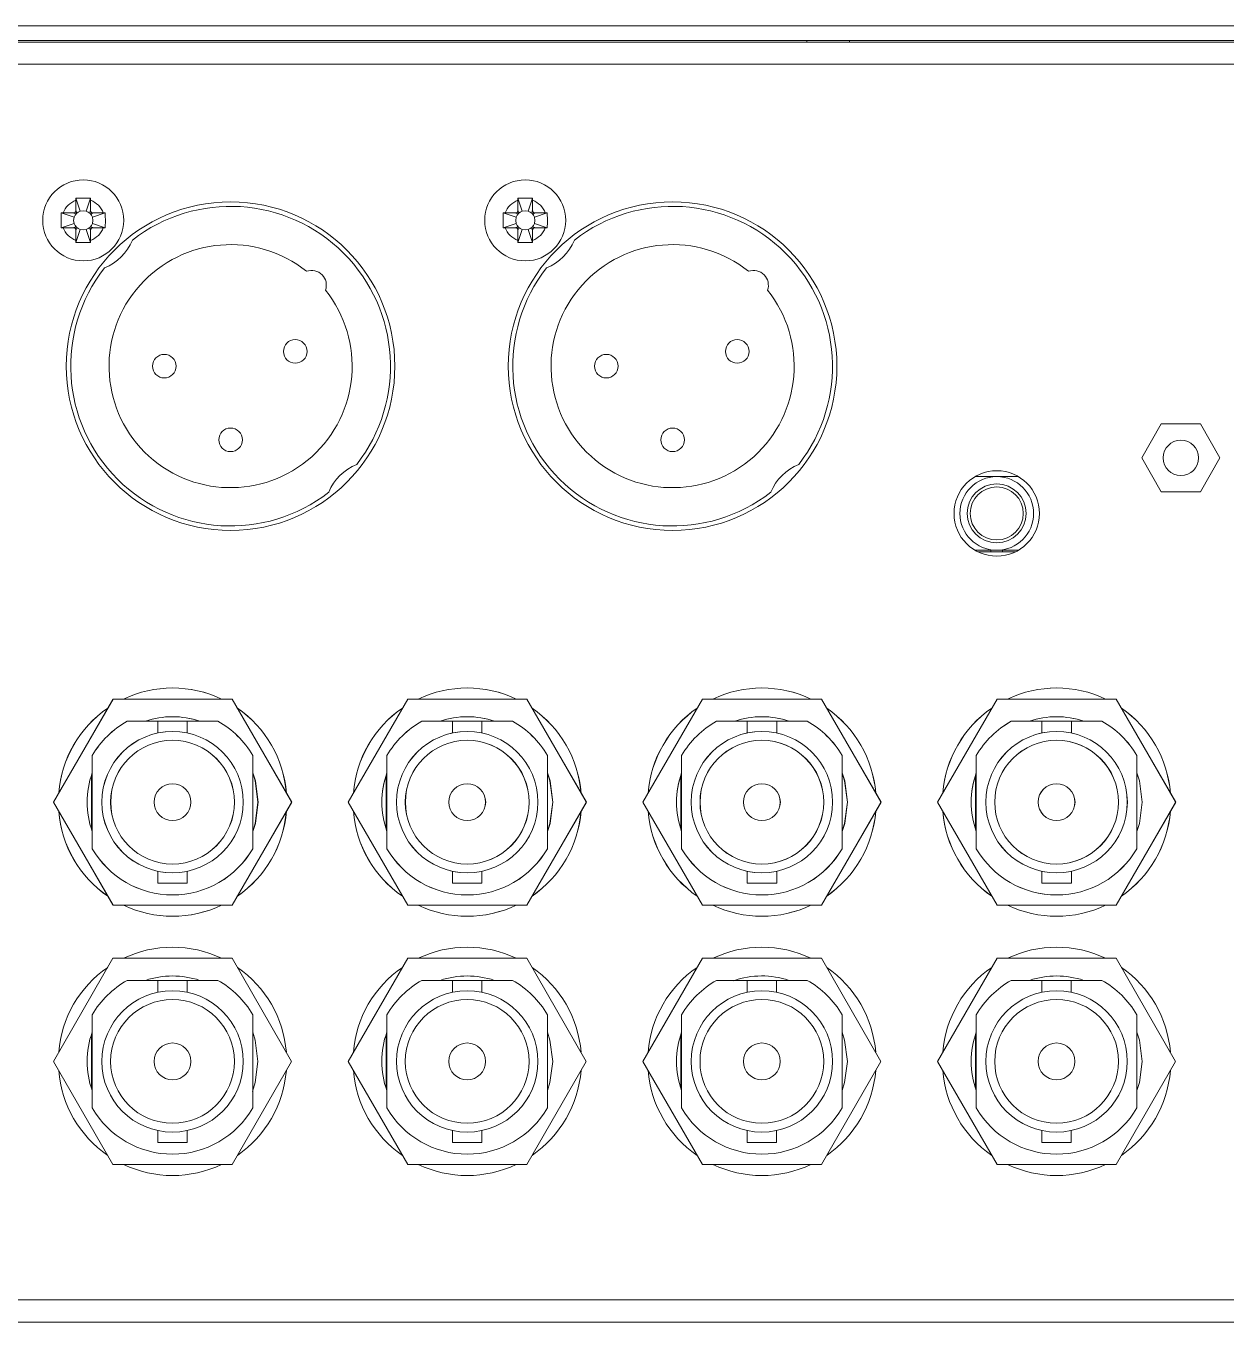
# Model space of a CAD drawing. Header units: millimetres. Extents: x 145 to 1161, y 54 to 851.
# Drawn here: x 306.7 to 388.1, y 654 to 742 of the extents above; entities that cross this region are included whole.
import ezdxf

# ---------------------------------------------------------------- set-up
doc = ezdxf.new("R2010")
doc.units = ezdxf.units.MM

msp = doc.modelspace()

# ---------------------------------------------------------------- linework, layer by layer
at = {"color": 7, "linetype": 'Continuous', "lineweight": 15}
for p, q in [((146.606, 741.964), (575.606, 741.964)), ((146.606, 740.964), (575.606, 740.964)), ((359.656, 740.964), (359.656, 740.864)), ((362.556, 740.864), (362.556, 740.964)), ((574.306, 740.864), (147.906, 740.864)), ((574.306, 739.364), (147.906, 739.364)), ((310.046, 730.125), (310.048, 730.26)), ((310.046, 729.414), (310.046, 730.125)), ((310.341, 729.381), (310.048, 730.26)), ((310.752, 729.381), (311.045, 730.26)), ((311.045, 730.26), (311.046, 730.125)), ((311.046, 729.414), (311.046, 730.125)), ((340.046, 730.125), (340.048, 730.26)), ((340.046, 729.414), (340.046, 730.125)), ((340.341, 729.381), (340.048, 730.26)), ((340.752, 729.381), (341.045, 730.26)), ((341.045, 730.26), (341.046, 730.125)), ((341.046, 729.414), (341.046, 730.125)), ((309.051, 729.263), (309.185, 729.264)), ((309.929, 728.97), (309.051, 729.263)), ((309.896, 729.264), (309.185, 729.264)), ((311.163, 728.97), (312.042, 729.263)), ((311.196, 729.264), (311.907, 729.264)), ((311.907, 729.264), (312.042, 729.263)), ((339.051, 729.263), (339.185, 729.264)), ((339.929, 728.97), (339.051, 729.263)), ((339.896, 729.264), (339.185, 729.264)), ((341.163, 728.97), (342.042, 729.263)), ((341.196, 729.264), (341.907, 729.264)), ((341.907, 729.264), (342.042, 729.263)), ((309.929, 728.559), (309.051, 728.266)), ((309.185, 728.264), (309.051, 728.266)), ((309.896, 728.264), (309.185, 728.264)), ((310.046, 728.114), (310.046, 727.403)), ((310.341, 728.148), (310.048, 727.269)), ((310.752, 728.148), (311.045, 727.269)), ((311.046, 728.114), (311.046, 727.403)), ((311.163, 728.559), (312.042, 728.266)), ((311.196, 728.264), (311.907, 728.264)), ((312.042, 728.266), (311.907, 728.264)), ((339.929, 728.559), (339.051, 728.266)), ((339.185, 728.264), (339.051, 728.266)), ((339.896, 728.264), (339.185, 728.264)), ((340.046, 728.114), (340.046, 727.403)), ((340.341, 728.148), (340.048, 727.269)), ((340.752, 728.148), (341.045, 727.269)), ((341.046, 728.114), (341.046, 727.403)), ((341.163, 728.559), (342.042, 728.266)), ((341.196, 728.264), (341.907, 728.264)), ((342.042, 728.266), (341.907, 728.264)), ((310.048, 727.269), (310.046, 727.403)), ((311.046, 727.403), (311.045, 727.269)), ((340.048, 727.269), (340.046, 727.403)), ((341.046, 727.403), (341.045, 727.269)), ((383.713, 714.939), (382.385, 712.639)), ((386.369, 714.939), (383.713, 714.939)), ((387.697, 712.639), (386.369, 714.939)), ((382.385, 712.639), (383.713, 710.339)), ((386.369, 710.339), (387.697, 712.639)), ((372.546, 711.364), (371.076, 711.364)), ((374.016, 711.364), (372.546, 711.364)), ((383.713, 710.339), (386.369, 710.339)), ((371.076, 706.364), (372.546, 706.364)), ((371.262, 706.264), (373.831, 706.264)), ((372.146, 706.364), (372.146, 706.264)), ((372.546, 706.364), (374.016, 706.364)), ((372.946, 706.264), (372.946, 706.364)), ((312.565, 696.264), (308.523, 689.264)), ((312.567, 696.264), (308.526, 689.264)), ((320.648, 696.264), (312.565, 696.264)), ((320.65, 696.264), (312.567, 696.264)), ((324.689, 689.264), (320.648, 696.264)), ((324.692, 689.264), (320.65, 696.264)), ((332.565, 696.264), (328.523, 689.264)), ((332.567, 696.264), (328.526, 689.264)), ((340.648, 696.264), (332.565, 696.264)), ((340.65, 696.264), (332.567, 696.264)), ((344.689, 689.264), (340.648, 696.264)), ((344.692, 689.264), (340.65, 696.264)), ((352.565, 696.264), (348.523, 689.264)), ((352.567, 696.264), (348.526, 689.264)), ((360.648, 696.264), (352.565, 696.264)), ((360.65, 696.264), (352.567, 696.264)), ((364.689, 689.264), (360.648, 696.264)), ((364.692, 689.264), (360.65, 696.264)), ((372.565, 696.264), (368.523, 689.264)), ((372.567, 696.264), (368.526, 689.264)), ((380.648, 696.264), (372.565, 696.264)), ((380.65, 696.264), (372.567, 696.264)), ((384.689, 689.264), (380.648, 696.264)), ((384.692, 689.264), (380.65, 696.264)), ((313.534, 694.764), (315.606, 694.764)), ((313.536, 694.764), (315.606, 694.764)), ((315.606, 694.764), (315.606, 693.961)), ((315.606, 694.764), (316.606, 694.764)), ((316.609, 694.764), (317.609, 694.764)), ((317.609, 693.96), (317.609, 694.764)), ((317.609, 694.764), (319.681, 694.764)), ((317.609, 694.764), (319.679, 694.764)), ((333.534, 694.764), (335.606, 694.764)), ((333.536, 694.764), (335.606, 694.764)), ((335.606, 694.764), (335.606, 693.961)), ((335.606, 694.764), (336.606, 694.764)), ((336.609, 694.764), (337.609, 694.764)), ((337.609, 693.96), (337.609, 694.764)), ((337.609, 694.764), (339.679, 694.764)), ((337.609, 694.764), (339.681, 694.764)), ((353.534, 694.764), (355.606, 694.764)), ((353.536, 694.764), (355.606, 694.764)), ((355.606, 694.764), (355.606, 693.961)), ((355.606, 694.764), (356.606, 694.764)), ((356.609, 694.764), (357.609, 694.764)), ((357.609, 693.96), (357.609, 694.764)), ((357.609, 694.764), (359.679, 694.764)), ((357.609, 694.764), (359.681, 694.764)), ((373.534, 694.764), (375.606, 694.764)), ((373.536, 694.764), (375.606, 694.764)), ((375.606, 694.764), (375.606, 693.961)), ((375.606, 694.764), (376.606, 694.764)), ((376.609, 694.764), (377.609, 694.764)), ((377.609, 693.96), (377.609, 694.764)), ((377.609, 694.764), (379.679, 694.764)), ((377.609, 694.764), (379.681, 694.764)), ((311.156, 686.104), (311.156, 692.424)), ((311.159, 686.104), (311.159, 692.424)), ((322.056, 692.424), (322.056, 686.104)), ((322.059, 692.424), (322.059, 686.104)), ((331.156, 686.104), (331.156, 692.424)), ((331.159, 686.104), (331.159, 692.424)), ((342.056, 692.424), (342.056, 686.104)), ((342.059, 692.424), (342.059, 686.104)), ((351.156, 686.104), (351.156, 692.424)), ((351.159, 686.104), (351.159, 692.424)), ((362.056, 692.424), (362.056, 686.104)), ((362.059, 692.424), (362.059, 686.104)), ((371.156, 686.104), (371.156, 692.424)), ((371.159, 686.104), (371.159, 692.424)), ((382.056, 692.424), (382.056, 686.104)), ((382.059, 692.424), (382.059, 686.104)), ((311.106, 691.097), (311.106, 687.431)), ((331.106, 691.097), (331.106, 687.431)), ((351.106, 691.097), (351.106, 687.431)), ((371.106, 691.097), (371.106, 687.431)), ((308.523, 689.264), (312.565, 682.264)), ((308.526, 689.264), (312.567, 682.264)), ((320.648, 682.264), (324.689, 689.264)), ((320.65, 682.264), (324.692, 689.264)), ((328.523, 689.264), (332.565, 682.264)), ((328.526, 689.264), (332.567, 682.264)), ((340.648, 682.264), (344.689, 689.264)), ((340.65, 682.264), (344.692, 689.264)), ((348.523, 689.264), (352.565, 682.264)), ((348.526, 689.264), (352.567, 682.264)), ((360.648, 682.264), (364.689, 689.264)), ((360.65, 682.264), (364.692, 689.264)), ((368.523, 689.264), (372.565, 682.264)), ((368.526, 689.264), (372.567, 682.264)), ((380.648, 682.264), (384.689, 689.264)), ((380.65, 682.264), (384.692, 689.264)), ((315.606, 684.569), (315.606, 683.764)), ((315.606, 683.764), (316.606, 683.764)), ((316.609, 683.764), (317.609, 683.764)), ((317.609, 683.764), (317.609, 684.567)), ((335.606, 684.569), (335.606, 683.764)), ((335.606, 683.764), (336.606, 683.764)), ((336.609, 683.764), (337.609, 683.764)), ((337.609, 683.764), (337.609, 684.567)), ((355.606, 684.569), (355.606, 683.764)), ((355.606, 683.764), (356.606, 683.764)), ((356.609, 683.764), (357.609, 683.764)), ((357.609, 683.764), (357.609, 684.567)), ((375.606, 684.569), (375.606, 683.764)), ((375.606, 683.764), (376.606, 683.764)), ((376.609, 683.764), (377.609, 683.764)), ((377.609, 683.764), (377.609, 684.567)), ((312.565, 682.264), (320.648, 682.264)), ((312.567, 682.264), (320.65, 682.264)), ((332.565, 682.264), (340.648, 682.264)), ((332.567, 682.264), (340.65, 682.264)), ((352.565, 682.264), (360.648, 682.264)), ((352.567, 682.264), (360.65, 682.264)), ((372.565, 682.264), (380.648, 682.264)), ((372.567, 682.264), (380.65, 682.264)), ((312.565, 678.664), (308.523, 671.664)), ((320.648, 678.664), (312.565, 678.664)), ((324.689, 671.664), (320.648, 678.664)), ((332.565, 678.664), (328.523, 671.664)), ((340.648, 678.664), (332.565, 678.664)), ((344.689, 671.664), (340.648, 678.664)), ((352.565, 678.664), (348.523, 671.664)), ((360.648, 678.664), (352.565, 678.664)), ((364.689, 671.664), (360.648, 678.664)), ((372.565, 678.664), (368.523, 671.664)), ((380.648, 678.664), (372.565, 678.664)), ((384.689, 671.664), (380.648, 678.664)), ((313.534, 677.164), (315.606, 677.164)), ((315.606, 677.164), (315.606, 676.361)), ((315.606, 677.164), (316.606, 677.164)), ((316.606, 677.164), (317.606, 677.164)), ((317.606, 676.36), (317.606, 677.164)), ((317.606, 677.164), (319.679, 677.164)), ((333.534, 677.164), (335.606, 677.164)), ((335.606, 677.164), (335.606, 676.361)), ((335.606, 677.164), (336.606, 677.164)), ((336.606, 677.164), (337.606, 677.164)), ((337.606, 676.36), (337.606, 677.164)), ((337.606, 677.164), (339.679, 677.164)), ((353.534, 677.164), (355.606, 677.164)), ((355.606, 677.164), (355.606, 676.361)), ((355.606, 677.164), (356.606, 677.164)), ((356.606, 677.164), (357.606, 677.164)), ((357.606, 676.36), (357.606, 677.164)), ((357.606, 677.164), (359.679, 677.164)), ((373.534, 677.164), (375.606, 677.164)), ((375.606, 677.164), (375.606, 676.361)), ((375.606, 677.164), (376.606, 677.164)), ((376.606, 677.164), (377.606, 677.164)), ((377.606, 676.36), (377.606, 677.164)), ((377.606, 677.164), (379.679, 677.164)), ((311.156, 668.504), (311.156, 674.824)), ((322.056, 674.824), (322.056, 668.504)), ((331.156, 668.504), (331.156, 674.824)), ((342.056, 674.824), (342.056, 668.504)), ((351.156, 668.504), (351.156, 674.824)), ((362.056, 674.824), (362.056, 668.504)), ((371.156, 668.504), (371.156, 674.824)), ((382.056, 674.824), (382.056, 668.504)), ((311.106, 673.505), (311.106, 669.823)), ((331.106, 673.505), (331.106, 669.823)), ((351.106, 673.505), (351.106, 669.823)), ((371.106, 673.505), (371.106, 669.823)), ((308.523, 671.664), (312.565, 664.664)), ((320.648, 664.664), (324.689, 671.664)), ((328.523, 671.664), (332.565, 664.664)), ((340.648, 664.664), (344.689, 671.664)), ((348.523, 671.664), (352.565, 664.664)), ((360.648, 664.664), (364.689, 671.664)), ((368.523, 671.664), (372.565, 664.664)), ((380.648, 664.664), (384.689, 671.664)), ((315.606, 666.969), (315.606, 666.164)), ((315.606, 666.164), (316.606, 666.164)), ((316.606, 666.164), (317.606, 666.164)), ((317.606, 666.164), (317.606, 666.967)), ((335.606, 666.969), (335.606, 666.164)), ((335.606, 666.164), (336.606, 666.164)), ((336.606, 666.164), (337.606, 666.164)), ((337.606, 666.164), (337.606, 666.967)), ((355.606, 666.969), (355.606, 666.164)), ((355.606, 666.164), (356.606, 666.164)), ((356.606, 666.164), (357.606, 666.164)), ((357.606, 666.164), (357.606, 666.967)), ((375.606, 666.969), (375.606, 666.164)), ((375.606, 666.164), (376.606, 666.164)), ((376.606, 666.164), (377.606, 666.164)), ((377.606, 666.164), (377.606, 666.967)), ((312.565, 664.664), (320.648, 664.664)), ((332.565, 664.664), (340.648, 664.664)), ((352.565, 664.664), (360.648, 664.664)), ((372.565, 664.664), (380.648, 664.664)), ((576.206, 655.464), (146.006, 655.464)), ((575.806, 653.964), (146.406, 653.964))]:
    msp.add_line(p, q, dxfattribs=at)
at = {"color": 7, "linetype": 'Continuous', "lineweight": 15, "flags": 128}
for points in [[(309.929, 728.97), (309.895, 728.764), (309.929, 728.559)], [(310.086, 729.224), (309.993, 729.106), (309.929, 728.97)], [(310.341, 729.381), (310.204, 729.317), (310.086, 729.224)], [(310.752, 729.381), (310.546, 729.415), (310.341, 729.381)], [(311.006, 729.224), (310.888, 729.317), (310.752, 729.381)], [(311.163, 728.97), (311.099, 729.106), (311.006, 729.224)], [(311.163, 728.559), (311.197, 728.764), (311.163, 728.97)], [(339.929, 728.97), (339.895, 728.764), (339.929, 728.559)], [(340.086, 729.224), (339.993, 729.106), (339.929, 728.97)], [(340.341, 729.381), (340.204, 729.317), (340.086, 729.224)], [(340.752, 729.381), (340.546, 729.415), (340.341, 729.381)], [(341.006, 729.224), (340.888, 729.317), (340.752, 729.381)], [(341.163, 728.97), (341.099, 729.106), (341.006, 729.224)], [(341.163, 728.559), (341.197, 728.764), (341.163, 728.97)], [(309.929, 728.559), (309.993, 728.422), (310.086, 728.305)], [(310.086, 728.305), (310.204, 728.211), (310.341, 728.148)], [(310.341, 728.148), (310.546, 728.113), (310.752, 728.148)], [(310.752, 728.148), (310.888, 728.211), (311.006, 728.305)], [(311.006, 728.305), (311.099, 728.422), (311.163, 728.559)], [(339.929, 728.559), (339.993, 728.422), (340.086, 728.305)], [(340.086, 728.305), (340.204, 728.211), (340.341, 728.148)], [(340.341, 728.148), (340.546, 728.113), (340.752, 728.148)], [(340.752, 728.148), (340.888, 728.211), (341.006, 728.305)], [(341.006, 728.305), (341.099, 728.422), (341.163, 728.559)], [(322.409, 689.264), (322.227, 690.707), (322.056, 691.256)], [(322.406, 689.264), (322.224, 690.707), (322.056, 691.248)], [(342.409, 689.264), (342.227, 690.707), (342.059, 691.248)], [(342.406, 689.264), (342.224, 690.707), (342.059, 691.241)], [(362.409, 689.264), (362.227, 690.707), (362.059, 691.248)], [(362.406, 689.264), (362.224, 690.707), (362.059, 691.241)], [(382.409, 689.264), (382.227, 690.707), (382.059, 691.248)], [(382.406, 689.264), (382.224, 690.707), (382.059, 691.241)], [(322.056, 687.272), (322.227, 687.822), (322.409, 689.264)], [(322.056, 687.28), (322.224, 687.822), (322.406, 689.264)], [(342.059, 687.288), (342.224, 687.822), (342.406, 689.264)], [(342.059, 687.28), (342.227, 687.822), (342.409, 689.264)], [(362.059, 687.288), (362.224, 687.822), (362.406, 689.264)], [(362.059, 687.28), (362.227, 687.822), (362.409, 689.264)], [(382.059, 687.28), (382.227, 687.822), (382.409, 689.264)], [(382.059, 687.288), (382.224, 687.822), (382.406, 689.264)], [(322.406, 671.664), (322.224, 673.107), (322.056, 673.648)], [(342.406, 671.664), (342.224, 673.107), (342.056, 673.648)], [(362.406, 671.664), (362.224, 673.107), (362.056, 673.648)], [(382.406, 671.664), (382.224, 673.107), (382.056, 673.648)], [(322.036, 669.626), (322.224, 670.222), (322.406, 671.664)], [(342.056, 669.68), (342.224, 670.222), (342.406, 671.664)], [(362.056, 669.68), (362.224, 670.222), (362.406, 671.664)], [(382.056, 669.68), (382.224, 670.222), (382.406, 671.664)]]:
    msp.add_lwpolyline(points, dxfattribs=at)
at = {"color": 7, "linetype": 'Continuous', "lineweight": 15}
for centre, radius in [((310.546, 728.764), 2.75), ((340.546, 728.764), 2.75), ((320.546, 718.864), 11.15), ((350.546, 718.864), 11.15), ((324.934, 719.864), 0.8), ((354.934, 719.864), 0.8), ((316.046, 718.864), 0.8), ((346.046, 718.864), 0.8), ((320.546, 713.864), 0.8), ((350.546, 713.864), 0.8), ((385.041, 712.639), 1.2), ((372.546, 708.864), 2.9), ((372.546, 708.864), 2.5), ((372.546, 708.864), 2), ((372.546, 708.864), 1.8), ((316.606, 689.264), 4.8), ((316.609, 689.264), 4.8), ((316.606, 689.264), 4.2), ((316.609, 689.264), 4.2), ((336.606, 689.264), 4.8), ((336.609, 689.264), 4.8), ((336.606, 689.264), 4.2), ((336.609, 689.264), 4.2), ((356.606, 689.264), 4.8), ((356.609, 689.264), 4.8), ((356.606, 689.264), 4.2), ((356.609, 689.264), 4.2), ((376.606, 689.264), 4.8), ((376.609, 689.264), 4.8), ((376.606, 689.264), 4.2), ((376.609, 689.264), 4.2), ((316.606, 689.264), 1.25), ((316.609, 689.264), 1.25), ((336.606, 689.264), 1.25), ((336.609, 689.264), 1.25), ((356.606, 689.264), 1.25), ((356.609, 689.264), 1.25), ((376.606, 689.264), 1.25), ((376.609, 689.264), 1.25), ((316.606, 671.664), 4.8), ((316.606, 671.664), 4.2), ((336.606, 671.664), 4.8), ((336.606, 671.664), 4.2), ((356.606, 671.664), 4.8), ((356.606, 671.664), 4.2), ((376.606, 671.664), 4.8), ((376.606, 671.664), 4.2), ((316.606, 671.664), 1.25), ((336.606, 671.664), 1.25), ((356.606, 671.664), 1.25), ((376.606, 671.664), 1.25)]:
    msp.add_circle(centre, radius, dxfattribs=at)
for centre, radius, start, end in [((310.546, 728.764), 1.45, 110.17127, 159.82873), ((310.546, 728.764), 1.45, 20.17127, 69.82873), ((320.546, 718.864), 10.85, 322.08981, 127.91019), ((340.546, 728.764), 1.45, 110.17127, 159.82873), ((340.546, 728.764), 1.45, 20.17127, 69.82873), ((350.546, 718.864), 10.85, 322.08981, 127.91019), ((310.546, 728.764), 1.45, 200.17127, 249.82873), ((310.546, 728.764), 1.45, 290.17127, 339.82873), ((340.546, 728.764), 1.45, 200.17127, 249.82873), ((340.546, 728.764), 1.45, 290.17127, 339.82873), ((310.646, 728.764), 3.5, 292.5041, 337.4959), ((320.546, 718.864), 8.25, 51.30947, 38.69053), ((340.646, 728.764), 3.5, 292.5041, 337.4959), ((350.546, 718.864), 8.25, 51.30947, 38.69053), ((320.546, 718.864), 10.85, 142.08981, 307.91019), ((326.046, 724.364), 1, 339.95166, 110.04834), ((350.546, 718.864), 10.85, 142.08981, 307.91019), ((356.046, 724.364), 1, 339.95166, 110.04834), ((330.446, 708.964), 3.5, 112.5041, 157.4959), ((360.446, 708.964), 3.5, 112.5041, 157.4959), ((316.606, 689.264), 7.75, 64.58538, 115.41462), ((316.609, 689.264), 7.75, 64.58538, 115.41462), ((336.606, 689.264), 7.75, 64.58538, 115.41462), ((336.609, 689.264), 7.75, 64.58538, 115.41462), ((356.606, 689.264), 7.75, 64.58538, 115.41462), ((356.609, 689.264), 7.75, 64.58538, 115.41462), ((376.606, 689.264), 7.75, 64.58538, 115.41462), ((376.609, 689.264), 7.75, 64.58538, 115.41462), ((316.606, 689.264), 7.75, 124.58538, 175.41462), ((316.609, 689.264), 7.75, 124.62739, 175.37261), ((316.609, 689.264), 7.75, 4.54343, 55.45657), ((316.606, 689.264), 7.75, 4.58538, 55.41462), ((336.606, 689.264), 7.75, 124.54343, 175.45657), ((336.609, 689.264), 7.75, 124.58538, 175.41462), ((336.609, 689.264), 7.75, 4.58538, 55.41462), ((336.606, 689.264), 7.75, 4.62739, 55.37261), ((356.606, 689.264), 7.75, 124.54343, 175.45657), ((356.609, 689.264), 7.75, 124.58538, 175.41462), ((356.609, 689.264), 7.75, 4.58538, 55.41462), ((356.606, 689.264), 7.75, 4.62739, 55.37261), ((376.606, 689.264), 7.75, 124.58538, 175.41462), ((376.609, 689.264), 7.75, 124.62739, 175.37261), ((376.609, 689.264), 7.75, 4.54343, 55.45657), ((376.606, 689.264), 7.75, 4.58538, 55.41462), ((316.606, 689.264), 6.3, 119.18898, 149.89177), ((316.609, 689.264), 6.3, 119.18898, 149.89177), ((316.606, 689.264), 5.8, 71.49137, 108.50863), ((316.609, 689.264), 5.8, 71.49137, 108.50863), ((316.606, 689.264), 6.3, 30.10823, 60.81102), ((316.609, 689.264), 6.3, 30.10823, 60.81102), ((336.606, 689.264), 6.3, 119.18898, 149.89177), ((336.609, 689.264), 6.3, 119.18898, 149.89177), ((336.606, 689.264), 5.8, 71.49137, 108.50863), ((336.609, 689.264), 5.8, 71.49137, 108.50863), ((336.606, 689.264), 6.3, 30.10823, 60.81102), ((336.609, 689.264), 6.3, 30.10823, 60.81102), ((356.606, 689.264), 6.3, 119.18898, 149.89177), ((356.609, 689.264), 6.3, 119.18898, 149.89177), ((356.606, 689.264), 5.8, 71.49137, 108.50863), ((356.609, 689.264), 5.8, 71.49137, 108.50863), ((356.606, 689.264), 6.3, 30.10823, 60.81102), ((356.609, 689.264), 6.3, 30.10823, 60.81102), ((376.606, 689.264), 6.3, 119.18898, 149.89177), ((376.609, 689.264), 6.3, 119.18898, 149.89177), ((376.606, 689.264), 5.8, 71.49137, 108.50863), ((376.609, 689.264), 5.8, 71.49137, 108.50863), ((376.606, 689.264), 6.3, 30.10823, 60.81102), ((376.609, 689.264), 6.3, 30.10823, 60.81102), ((316.606, 689.264), 5.8, 159.99373, 200.00627), ((316.609, 689.264), 5.8, 160.07514, 199.92486), ((336.606, 689.264), 5.8, 159.91263, 200.08737), ((336.609, 689.264), 5.8, 159.99373, 200.00627), ((356.606, 689.264), 5.8, 159.91263, 200.08737), ((356.609, 689.264), 5.8, 159.99373, 200.00627), ((376.606, 689.264), 5.8, 159.91263, 200.08737), ((376.609, 689.264), 5.8, 159.99373, 200.00627), ((316.606, 689.264), 7.75, 184.58538, 235.41462), ((316.609, 689.264), 7.75, 184.62739, 235.37261), ((316.609, 689.264), 7.75, 304.54343, 355.45657), ((316.606, 689.264), 7.75, 304.58538, 355.41462), ((336.606, 689.264), 7.75, 184.54343, 235.45657), ((336.609, 689.264), 7.75, 184.58538, 235.41462), ((336.609, 689.264), 7.75, 304.58538, 355.41462), ((336.606, 689.264), 7.75, 304.62739, 355.37261), ((356.606, 689.264), 7.75, 184.54343, 235.45657), ((356.609, 689.264), 7.75, 184.58538, 235.41462), ((356.609, 689.264), 7.75, 304.58538, 355.41462), ((356.606, 689.264), 7.75, 304.62739, 355.37261), ((376.606, 689.264), 7.75, 184.58538, 235.41462), ((376.609, 689.264), 7.75, 184.62739, 235.37261), ((376.609, 689.264), 7.75, 304.54343, 355.45657), ((376.606, 689.264), 7.75, 304.58538, 355.41462), ((316.606, 689.264), 6.3, 210.10823, 329.89177), ((316.609, 689.264), 6.3, 210.10823, 329.89177), ((336.606, 689.264), 6.3, 210.10823, 329.89177), ((336.609, 689.264), 6.3, 210.10823, 329.89177), ((356.606, 689.264), 6.3, 210.10823, 329.89177), ((356.609, 689.264), 6.3, 210.10823, 329.89177), ((376.606, 689.264), 6.3, 210.10823, 329.89177), ((376.609, 689.264), 6.3, 210.10823, 329.89177), ((316.606, 689.264), 7.75, 244.58538, 295.41462), ((316.609, 689.264), 7.75, 244.58538, 295.41462), ((336.606, 689.264), 7.75, 244.58538, 295.41462), ((336.609, 689.264), 7.75, 244.58538, 295.41462), ((356.606, 689.264), 7.75, 244.58538, 295.41462), ((356.609, 689.264), 7.75, 244.58538, 295.41462), ((376.606, 689.264), 7.75, 244.58538, 295.41462), ((376.609, 689.264), 7.75, 244.58538, 295.41462), ((316.606, 671.664), 7.75, 64.58538, 115.41462), ((336.606, 671.664), 7.75, 64.58538, 115.41462), ((356.606, 671.664), 7.75, 64.58538, 115.41462), ((376.606, 671.664), 7.75, 64.58538, 115.41462), ((316.606, 671.664), 7.75, 124.58538, 175.41462), ((316.606, 671.664), 7.75, 4.58538, 55.41462), ((336.606, 671.664), 7.75, 124.58538, 175.41462), ((336.606, 671.664), 7.75, 4.58538, 55.41462), ((356.606, 671.664), 7.75, 124.58538, 175.41462), ((356.606, 671.664), 7.75, 4.58538, 55.41462), ((376.606, 671.664), 7.75, 124.58538, 175.41462), ((376.606, 671.664), 7.75, 4.58538, 55.41462), ((316.606, 671.664), 6.3, 119.18898, 149.89177), ((316.606, 671.664), 5.8, 71.49137, 108.50863), ((316.606, 671.664), 6.3, 30.10823, 60.81102), ((336.606, 671.664), 6.3, 119.18898, 149.89177), ((336.606, 671.664), 5.8, 71.49137, 108.50863), ((336.606, 671.664), 6.3, 30.10823, 60.81102), ((356.606, 671.664), 6.3, 119.18898, 149.89177), ((356.606, 671.664), 5.8, 71.49137, 109.19067), ((356.606, 671.664), 6.3, 30.10823, 60.81102), ((376.606, 671.664), 6.3, 119.18898, 149.89177), ((376.606, 671.664), 5.8, 71.49137, 108.50863), ((376.606, 671.664), 6.3, 30.10823, 60.81102), ((316.606, 671.664), 5.8, 159.99373, 200.00627), ((336.606, 671.664), 5.8, 159.99373, 200.00627), ((356.606, 671.664), 5.8, 159.99373, 200.00627), ((376.606, 671.664), 5.8, 159.99373, 200.00627), ((316.606, 671.664), 7.75, 184.58538, 235.41462), ((316.606, 671.664), 7.75, 304.58538, 355.41462), ((336.606, 671.664), 7.75, 184.58538, 235.41462), ((336.606, 671.664), 7.75, 304.58538, 355.41462), ((356.606, 671.664), 7.75, 184.58538, 235.41462), ((356.606, 671.664), 7.75, 304.58538, 355.41462), ((376.606, 671.664), 7.75, 184.58538, 235.41462), ((376.606, 671.664), 7.75, 304.58538, 355.41462), ((316.606, 671.664), 6.3, 210.10823, 329.89177), ((336.606, 671.664), 6.3, 210.10823, 329.89177), ((356.606, 671.664), 6.3, 210.10823, 329.89177), ((376.606, 671.664), 6.3, 210.10823, 329.89177), ((316.606, 671.664), 7.75, 244.58538, 295.41462), ((336.606, 671.664), 7.75, 244.58538, 295.41462), ((356.606, 671.664), 7.75, 244.58538, 295.41462), ((376.606, 671.664), 7.75, 244.58538, 295.41462)]:
    msp.add_arc(centre, radius, start, end, dxfattribs=at)
for points, knots in [([(310.048, 730.26), (310.179, 730.261), (310.411, 730.264), (310.744, 730.264), (310.944, 730.261), (311.045, 730.26)], [0, 0, 0, 0, 0.39626, 0.698091, 1, 1, 1, 1]), ([(340.048, 730.26), (340.179, 730.261), (340.411, 730.264), (340.744, 730.264), (340.944, 730.261), (341.045, 730.26)], [0, 0, 0, 0, 0.396259, 0.698092, 1, 1, 1, 1]), ([(309.051, 728.266), (309.049, 728.397), (309.046, 728.629), (309.046, 728.962), (309.049, 729.162), (309.051, 729.263)], [0, 0, 0, 0, 0.396265, 0.698097, 1, 1, 1, 1]), ([(309.896, 729.264), (309.913, 729.266), (309.947, 729.269), (309.992, 729.295), (310.026, 729.333), (310.044, 729.375), (310.045, 729.403), (310.046, 729.414)], [0, 0, 0, 0, 0.214893, 0.429794, 0.644265, 0.858551, 1, 1, 1, 1]), ([(310.086, 729.224), (310.086, 729.224), (310.046, 729.197), (309.956, 729.228), (309.919, 729.245), (309.898, 729.264), (309.896, 729.264), (309.896, 729.264)], [0, 0, 0, 0, 0.003249, 0.505378, 0.93832, 0.999951, 1, 1, 1, 1]), ([(310.046, 729.414), (310.046, 729.414), (310.048, 729.414), (310.06, 729.386), (310.08, 729.362), (310.1, 729.302), (310.101, 729.263), (310.095, 729.241), (310.09, 729.229), (310.087, 729.224), (310.086, 729.224)], [0, 0, 0, 0, 0.000049, 0.061631, 0.494229, 0.744517, 0.870326, 0.933474, 0.996752, 1, 1, 1, 1]), ([(311.006, 729.224), (311.006, 729.224), (310.979, 729.265), (311.007, 729.357), (311.032, 729.385), (311.045, 729.414), (311.046, 729.414), (311.046, 729.414)], [0, 0, 0, 0, 0.00325, 0.505379, 0.93832, 0.999951, 1, 1, 1, 1]), ([(311.196, 729.264), (311.196, 729.264), (311.193, 729.264), (311.178, 729.245), (311.141, 729.231), (311.085, 729.21), (311.045, 729.21), (311.022, 729.215), (311.011, 729.22), (311.006, 729.224), (311.006, 729.224)], [0, 0, 0, 0, 0.000049, 0.061631, 0.494229, 0.744518, 0.870326, 0.933476, 0.996753, 1, 1, 1, 1]), ([(311.046, 729.414), (311.048, 729.397), (311.051, 729.363), (311.077, 729.318), (311.115, 729.285), (311.157, 729.267), (311.185, 729.265), (311.196, 729.264)], [0, 0, 0, 0, 0.214889, 0.429782, 0.644262, 0.858535, 1, 1, 1, 1]), ([(312.042, 729.263), (312.043, 729.131), (312.046, 728.899), (312.046, 728.567), (312.043, 728.366), (312.042, 728.266)], [0, 0, 0, 0, 0.396258, 0.69809, 1, 1, 1, 1]), ([(339.051, 728.266), (339.049, 728.397), (339.046, 728.629), (339.046, 728.962), (339.049, 729.162), (339.051, 729.263)], [0, 0, 0, 0, 0.396265, 0.698097, 1, 1, 1, 1]), ([(339.896, 729.264), (339.913, 729.266), (339.947, 729.269), (339.992, 729.295), (340.026, 729.333), (340.044, 729.375), (340.045, 729.403), (340.046, 729.414)], [0, 0, 0, 0, 0.2149, 0.429799, 0.64427, 0.858552, 1, 1, 1, 1]), ([(340.086, 729.224), (340.086, 729.224), (340.046, 729.197), (339.958, 729.228), (339.917, 729.245), (339.899, 729.264), (339.896, 729.264), (339.896, 729.264)], [0, 0, 0, 0, 0.003249, 0.505378, 0.93832, 0.999951, 1, 1, 1, 1]), ([(340.046, 729.414), (340.046, 729.414), (340.048, 729.414), (340.06, 729.386), (340.08, 729.362), (340.1, 729.302), (340.101, 729.263), (340.095, 729.241), (340.09, 729.229), (340.087, 729.224), (340.086, 729.224)], [0, 0, 0, 0, 0.000049, 0.061631, 0.494229, 0.744517, 0.870326, 0.933475, 0.996752, 1, 1, 1, 1]), ([(341.006, 729.224), (341.006, 729.224), (340.979, 729.265), (341.007, 729.357), (341.032, 729.385), (341.045, 729.414), (341.046, 729.414), (341.046, 729.414)], [0, 0, 0, 0, 0.00325, 0.505379, 0.93832, 0.999951, 1, 1, 1, 1]), ([(341.196, 729.264), (341.196, 729.264), (341.193, 729.264), (341.176, 729.245), (341.142, 729.231), (341.084, 729.21), (341.045, 729.21), (341.022, 729.215), (341.011, 729.22), (341.006, 729.224), (341.006, 729.224)], [0, 0, 0, 0, 0.000049, 0.061631, 0.494229, 0.744519, 0.870326, 0.933476, 0.996753, 1, 1, 1, 1]), ([(341.046, 729.414), (341.048, 729.397), (341.051, 729.363), (341.077, 729.318), (341.115, 729.285), (341.157, 729.267), (341.185, 729.265), (341.196, 729.264)], [0, 0, 0, 0, 0.214887, 0.429781, 0.644262, 0.858535, 1, 1, 1, 1]), ([(342.042, 729.263), (342.043, 729.131), (342.046, 728.899), (342.046, 728.567), (342.043, 728.366), (342.042, 728.266)], [0, 0, 0, 0, 0.396258, 0.69809, 1, 1, 1, 1]), ([(309.896, 728.264), (309.896, 728.264), (309.898, 728.267), (309.919, 728.273), (309.949, 728.3), (310.008, 728.318), (310.047, 728.319), (310.07, 728.313), (310.081, 728.308), (310.086, 728.305), (310.086, 728.305)], [0, 0, 0, 0, 0.000049, 0.061631, 0.494229, 0.744518, 0.870326, 0.933475, 0.996753, 1, 1, 1, 1]), ([(310.046, 728.114), (310.044, 728.131), (310.041, 728.165), (310.015, 728.21), (309.977, 728.244), (309.935, 728.262), (309.907, 728.263), (309.896, 728.264)], [0, 0, 0, 0, 0.214885, 0.429803, 0.644259, 0.858541, 1, 1, 1, 1]), ([(310.086, 728.305), (310.087, 728.304), (310.113, 728.264), (310.085, 728.177), (310.06, 728.132), (310.048, 728.118), (310.046, 728.114), (310.046, 728.114)], [0, 0, 0, 0, 0.003249, 0.5053784, 0.9383201, 0.9999506, 1, 1, 1, 1]), ([(311.046, 728.114), (311.046, 728.114), (311.045, 728.118), (311.032, 728.132), (311.012, 728.169), (310.992, 728.226), (310.992, 728.265), (310.997, 728.288), (311.002, 728.299), (311.006, 728.304), (311.006, 728.305)], [0, 0, 0, 0, 0.000049, 0.061631, 0.49423, 0.744519, 0.870326, 0.933476, 0.996754, 1, 1, 1, 1]), ([(311.006, 728.305), (311.006, 728.305), (311.046, 728.331), (311.133, 728.306), (311.178, 728.273), (311.193, 728.267), (311.196, 728.264), (311.196, 728.264)], [0, 0, 0, 0, 0.00325, 0.505379, 0.938319, 0.99995, 1, 1, 1, 1]), ([(311.196, 728.264), (311.179, 728.263), (311.145, 728.259), (311.1, 728.233), (311.067, 728.195), (311.049, 728.153), (311.047, 728.126), (311.046, 728.114)], [0, 0, 0, 0, 0.214881, 0.429788, 0.644253, 0.858556, 1, 1, 1, 1]), ([(339.896, 728.264), (339.896, 728.264), (339.899, 728.267), (339.917, 728.273), (339.95, 728.3), (340.008, 728.318), (340.047, 728.319), (340.07, 728.313), (340.081, 728.308), (340.086, 728.305), (340.086, 728.305)], [0, 0, 0, 0, 0.00005, 0.061632, 0.494229, 0.744518, 0.870326, 0.933475, 0.996753, 1, 1, 1, 1]), ([(340.046, 728.114), (340.044, 728.131), (340.041, 728.165), (340.015, 728.21), (339.977, 728.244), (339.935, 728.262), (339.907, 728.263), (339.896, 728.264)], [0, 0, 0, 0, 0.214885, 0.429803, 0.644259, 0.858541, 1, 1, 1, 1]), ([(340.086, 728.305), (340.087, 728.304), (340.113, 728.264), (340.085, 728.177), (340.06, 728.132), (340.048, 728.118), (340.046, 728.114), (340.046, 728.114)], [0, 0, 0, 0, 0.003249, 0.505378, 0.93832, 0.999951, 1, 1, 1, 1]), ([(341.046, 728.114), (341.046, 728.114), (341.045, 728.118), (341.032, 728.132), (341.012, 728.169), (340.992, 728.226), (340.992, 728.265), (340.997, 728.288), (341.002, 728.299), (341.006, 728.304), (341.006, 728.305)], [0, 0, 0, 0, 0.000049, 0.061631, 0.494229, 0.744518, 0.870326, 0.933476, 0.996754, 1, 1, 1, 1]), ([(341.006, 728.305), (341.006, 728.305), (341.046, 728.331), (341.134, 728.306), (341.175, 728.273), (341.193, 728.267), (341.196, 728.264), (341.196, 728.264)], [0, 0, 0, 0, 0.00325, 0.505379, 0.93832, 0.99995, 1, 1, 1, 1]), ([(341.196, 728.264), (341.179, 728.263), (341.145, 728.259), (341.1, 728.233), (341.067, 728.195), (341.049, 728.153), (341.047, 728.126), (341.046, 728.114)], [0, 0, 0, 0, 0.21489, 0.429785, 0.644251, 0.858555, 1, 1, 1, 1]), ([(311.045, 727.269), (310.913, 727.267), (310.681, 727.264), (310.349, 727.265), (310.148, 727.267), (310.048, 727.269)], [0, 0, 0, 0, 0.39626, 0.698094, 1, 1, 1, 1]), ([(341.045, 727.269), (340.913, 727.267), (340.681, 727.264), (340.349, 727.265), (340.148, 727.267), (340.048, 727.269)], [0, 0, 0, 0, 0.396261, 0.698094, 1, 1, 1, 1])]:
    msp.add_open_spline(points, degree=3, knots=knots, dxfattribs=at)

doc.saveas('drawing.dxf')
